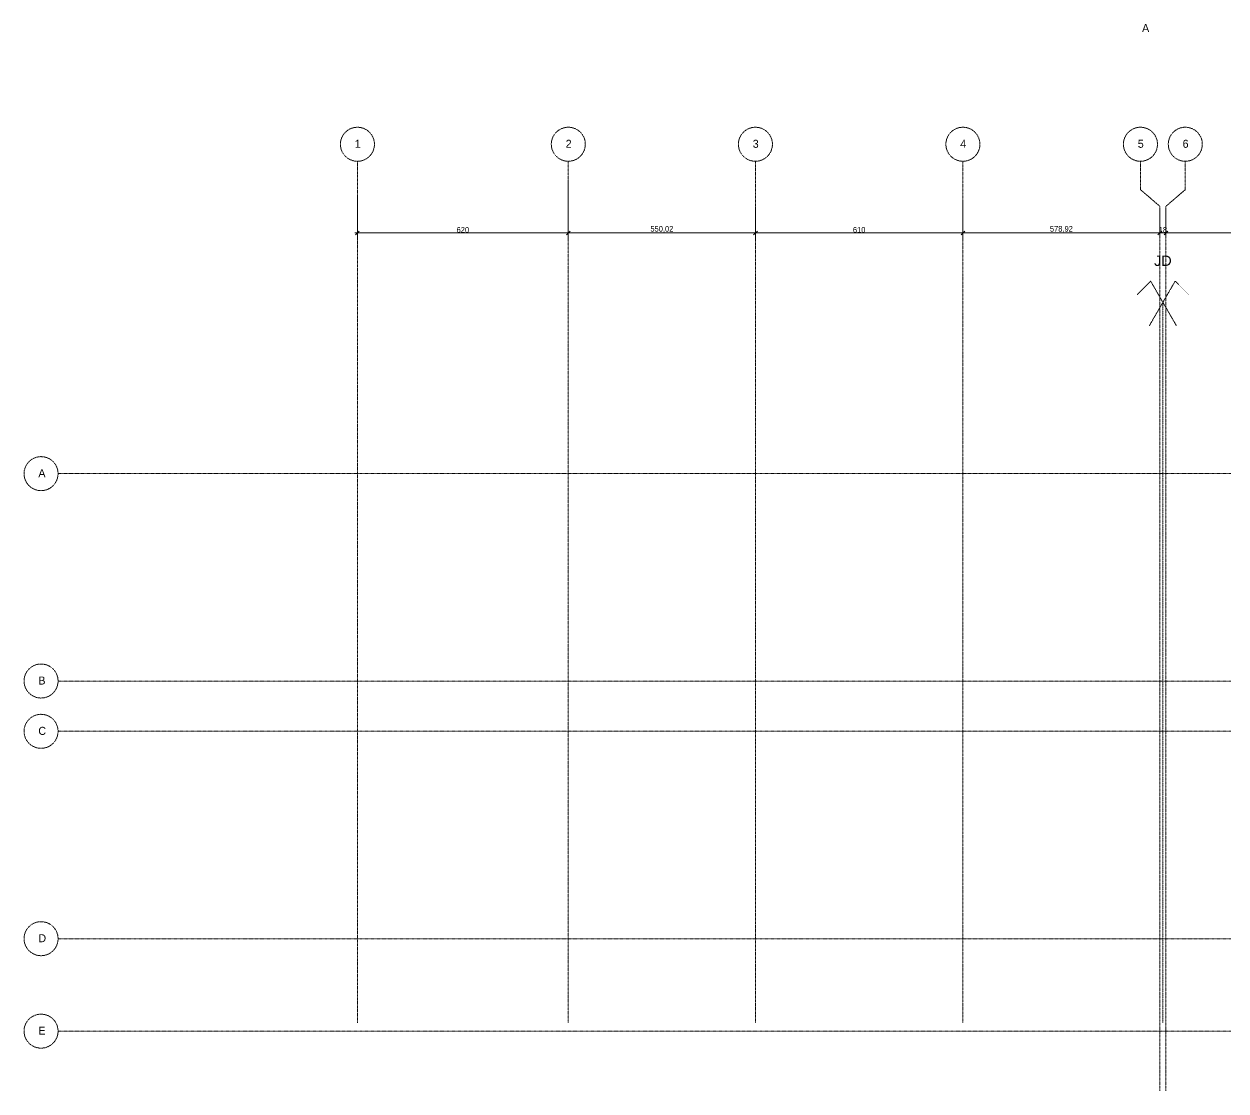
# Model space of a CAD drawing. Header units: centimetres. Extents: x -14085 to 643619, y -47998 to 35592.
# Drawn here: x -14085 to -10552, y 3085 to 6224 of the extents above; entities that cross this region are included whole.
import ezdxf

# ---------------------------------------------------------------- set-up
doc = ezdxf.new("R2010")
doc.units = ezdxf.units.CM
doc.header["$PDMODE"] = 1
doc.header["$PDSIZE"] = -2
for name, pattern in [('ISO-02', [0.75, 0.6, -0.15]), ('Style de ligne -11', [0.347222, 0.20828, -0.138942]), ('Style de ligne -6', [1.04164, 0.625, -0.20828, 0.06943, -0.13893]), ('VW-01', [0.41656, 0.20828, -0.20828])]:
    doc.linetypes.add(name, pattern=pattern)
doc.layers.get('0').update_dxf_attribs({"lineweight": 18, "true_color": 0x848484})
for name, color, linetype, lineweight in [('B Général', 7, 'Continuous', 5), ('C ANNOTATIONS-cotation', 7, 'Continuous', 5), ('C ANNOTATIONS-texte', 7, 'Continuous', 5)]:
    doc.layers.add(name, color=color, linetype=linetype, lineweight=lineweight)
doc.layers.add('C ANNOTATIONS-axes', color=1, linetype='ISO-02', lineweight=13, true_color=0xff0000)
doc.layers.add('C ANNOTATIONS-axes horizontaux', color=1, linetype='VW-01', lineweight=13, true_color=0xff0000)
doc.styles.add('Arial', font='arial.ttf')
doc.styles.add('Eurostile', font='')
doc.styles.get('Eurostile').set_extended_font_data('Eurostile')
doc.dimstyles.new('Arch', dxfattribs={"dimtxt": 8.470801, "dimasz": 11.224121, "dimexe": 15.875, "dimexo": 7.9375, "dimgap": 7.9375, "dimtad": 1, "dimdec": 1, "dimtxsty": 'Eurostile', "dimblk": 'VW_SLASH-1', "dimblk1": 'VW_SLASH-1', "dimblk2": 'VW_SLASH-1', "dimcen": 0, "dimdle": 7.9375, "dimazin": 0, "dimtfac": 1, "dimtdec": 1, "dimtix": 1, "dimtmove": 0, "dimatfit": 0, "dimldrblk": 'VW_FILLEDARROW-1', "dimfxl": 1, "dimfrac": 2, "dimtolj": 1, "dimarcsym": 0})

# ---------------------------------------------------------------- blocks, each defined once
blk = doc.blocks.new('Groupe-111-1')
at = {"layer": 'B Général', "color": 1, "linetype": 'Style de ligne -11', "lineweight": 13}
blk.add_line((-1456.9, -1173.9), (-1456.9, 946.1), dxfattribs=at)
at = {"layer": 'B Général', "color": 1, "linetype": 'Style de ligne -11', "lineweight": 13, "flags": 128}
for points in [[(-1416.9, 876.8), (-1492.9, 1008.4), (-1532.9, 968.4)], [(-1496.9, 876.8), (-1420.9, 1008.4), (-1380.9, 968.4)]]:
    blk.add_lwpolyline(points, dxfattribs=at)
at = {"layer": 'B Général', "color": 1, "insert": (-1482.8, 1083.5), "char_height": 30.3, "attachment_point": 1, "line_spacing_factor": 0.959385, "style": 'Arial'}
blk.add_mtext('JD', dxfattribs=at)
blk = doc.blocks.new('VW_SLASH-1')
at = {"color": 0, "linetype": 'ByBlock', "lineweight": -2}
blk.add_line((0.71, 0), (-1, 0), dxfattribs=at)
at = {"color": 0, "lineweight": 20, "flags": 128}
blk.add_lwpolyline([(0.5, 0.5), (-0.5, -0.5)], dxfattribs=at)
blk = doc.blocks.new('*D158')
at = {"layer": 'C ANNOTATIONS-cotation', "color": 0, "linetype": 'Continuous', "lineweight": -2, "transparency": 16777216}
for p, q in [((-3204.9, 1306.6), (-3204.9, 1134.1)), ((-3824.9, 1256.4), (-3824.9, 1134.1)), ((-3216.1, 1150), (-3813.6, 1150))]:
    blk.add_line(p, q, dxfattribs=at)
at = {"layer": 'Defpoints', "color": 0, "transparency": 16777216}
for p in [(-3204.9, 1314.5), (-3824.9, 1264.4), (-3824.9, 1150)]:
    blk.add_point(p, dxfattribs=at)
at = {"layer": 'C ANNOTATIONS-cotation', "color": 0, "lineweight": -2, "transparency": 16777216, "xscale": 11.22412109375, "yscale": 11.22412109375, "zscale": 11.22412109375, "rotation": 180}
blk.add_blockref('VW_SLASH-1', (-3824.9, 1150), dxfattribs=at)
at = {"layer": 'C ANNOTATIONS-cotation', "color": 0, "lineweight": -2, "transparency": 16777216, "xscale": 11.22412109375, "yscale": 11.22412109375, "zscale": 11.22412109375}
blk.add_blockref('VW_SLASH-1', (-3204.9, 1150), dxfattribs=at)
at = {"layer": 'C ANNOTATIONS-cotation', "color": 0, "lineweight": 5, "transparency": 16777216, "insert": (-3514.9, 1159.2), "char_height": 16.47, "attachment_point": 5, "style": 'Eurostile'}
blk.add_mtext('\\A1;620', dxfattribs=at)
blk = doc.blocks.new('VW_FILLEDARROW-1')
at = {"linetype": 'Continuous', "lineweight": 0}
blk.add_hatch(color=0, dxfattribs=at).paths.add_polyline_path([(-1.41, 0.38), (0, 0), (-1.41, -0.38)])
at = {"color": 0, "lineweight": 5, "flags": 128}
blk.add_lwpolyline([(-1.41, 0.38), (0, 0), (-1.41, -0.38)], close=True, dxfattribs=at)
blk = doc.blocks.new('*D159')
at = {"layer": 'C ANNOTATIONS-cotation', "color": 0, "linetype": 'Continuous', "lineweight": -2, "transparency": 16777216}
for p, q in [((-3204.9, 1306.6), (-3204.9, 1134.1)), ((-2654.8, 1220.7), (-2654.8, 1134.1)), ((-2666.1, 1150), (-3193.6, 1150))]:
    blk.add_line(p, q, dxfattribs=at)
at = {"layer": 'Defpoints', "color": 0, "transparency": 16777216}
for p in [(-3204.9, 1314.5), (-2654.8, 1228.7), (-3204.9, 1150)]:
    blk.add_point(p, dxfattribs=at)
at = {"layer": 'C ANNOTATIONS-cotation', "color": 0, "lineweight": -2, "transparency": 16777216, "xscale": 11.22412109375, "yscale": 11.22412109375, "zscale": 11.22412109375, "rotation": 180}
blk.add_blockref('VW_SLASH-1', (-3204.9, 1150), dxfattribs=at)
at = {"layer": 'C ANNOTATIONS-cotation', "color": 0, "lineweight": -2, "transparency": 16777216, "xscale": 11.22412109375, "yscale": 11.22412109375, "zscale": 11.22412109375}
blk.add_blockref('VW_SLASH-1', (-2654.8, 1150), dxfattribs=at)
at = {"layer": 'C ANNOTATIONS-cotation', "color": 0, "lineweight": 5, "transparency": 16777216, "insert": (-2929.9, 1160.8), "char_height": 16.47, "attachment_point": 5, "style": 'Eurostile'}
blk.add_mtext('\\A1;550,02', dxfattribs=at)
blk = doc.blocks.new('*D160')
at = {"layer": 'C ANNOTATIONS-cotation', "color": 0, "linetype": 'Continuous', "lineweight": -2, "transparency": 16777216}
for p, q in [((-2044.8, 1238.4), (-2044.8, 1134.1)), ((-2654.8, 1220.7), (-2654.8, 1134.1)), ((-2056.1, 1150), (-2643.6, 1150))]:
    blk.add_line(p, q, dxfattribs=at)
at = {"layer": 'Defpoints', "color": 0, "transparency": 16777216}
for p in [(-2044.8, 1246.3), (-2654.8, 1228.7), (-2654.8, 1150)]:
    blk.add_point(p, dxfattribs=at)
at = {"layer": 'C ANNOTATIONS-cotation', "color": 0, "lineweight": -2, "transparency": 16777216, "xscale": 11.22412109375, "yscale": 11.22412109375, "zscale": 11.22412109375, "rotation": 180}
blk.add_blockref('VW_SLASH-1', (-2654.8, 1150), dxfattribs=at)
at = {"layer": 'C ANNOTATIONS-cotation', "color": 0, "lineweight": -2, "transparency": 16777216, "xscale": 11.22412109375, "yscale": 11.22412109375, "zscale": 11.22412109375}
blk.add_blockref('VW_SLASH-1', (-2044.8, 1150), dxfattribs=at)
at = {"layer": 'C ANNOTATIONS-cotation', "color": 0, "lineweight": 5, "transparency": 16777216, "insert": (-2349.8, 1159.2), "char_height": 16.47, "attachment_point": 5, "style": 'Eurostile'}
blk.add_mtext('\\A1;610', dxfattribs=at)
blk = doc.blocks.new('*D161')
at = {"layer": 'C ANNOTATIONS-cotation', "color": 0, "linetype": 'Continuous', "lineweight": -2, "transparency": 16777216}
for p, q in [((-2044.8, 1238.4), (-2044.8, 1134.1)), ((-1465.9, 1220.6), (-1465.9, 1134.1)), ((-1477.1, 1150), (-2033.6, 1150))]:
    blk.add_line(p, q, dxfattribs=at)
at = {"layer": 'Defpoints', "color": 0, "transparency": 16777216}
for p in [(-2044.8, 1246.3), (-1465.9, 1228.6), (-2044.8, 1150)]:
    blk.add_point(p, dxfattribs=at)
at = {"layer": 'C ANNOTATIONS-cotation', "color": 0, "lineweight": -2, "transparency": 16777216, "xscale": 11.22412109375, "yscale": 11.22412109375, "zscale": 11.22412109375, "rotation": 180}
blk.add_blockref('VW_SLASH-1', (-2044.8, 1150), dxfattribs=at)
at = {"layer": 'C ANNOTATIONS-cotation', "color": 0, "lineweight": -2, "transparency": 16777216, "xscale": 11.22412109375, "yscale": 11.22412109375, "zscale": 11.22412109375}
blk.add_blockref('VW_SLASH-1', (-1465.9, 1150), dxfattribs=at)
at = {"layer": 'C ANNOTATIONS-cotation', "color": 0, "lineweight": 5, "transparency": 16777216, "insert": (-1755.4, 1160.8), "char_height": 16.47, "attachment_point": 5, "style": 'Eurostile'}
blk.add_mtext('\\A1;578,92', dxfattribs=at)
blk = doc.blocks.new('*D162')
at = {"layer": 'C ANNOTATIONS-cotation', "color": 0, "linetype": 'Continuous', "lineweight": -2, "transparency": 16777216}
for p, q in [((-1465.9, 1220.6), (-1465.9, 1134.1)), ((-1447.9, 1220.6), (-1447.9, 1134.1)), ((-1477.1, 1150), (-1488.4, 1150)), ((-1447.9, 1150), (-1465.9, 1150)), ((-1436.7, 1150), (-1425.5, 1150))]:
    blk.add_line(p, q, dxfattribs=at)
at = {"layer": 'Defpoints', "color": 0, "transparency": 16777216}
for p in [(-1465.9, 1228.6), (-1447.9, 1228.6), (-1465.9, 1150)]:
    blk.add_point(p, dxfattribs=at)
at = {"layer": 'C ANNOTATIONS-cotation', "color": 0, "lineweight": -2, "transparency": 16777216, "xscale": 11.22412109375, "yscale": 11.22412109375, "zscale": 11.22412109375}
blk.add_blockref('VW_SLASH-1', (-1465.9, 1150), dxfattribs=at)
at = {"layer": 'C ANNOTATIONS-cotation', "color": 0, "lineweight": -2, "transparency": 16777216, "xscale": 11.22412109375, "yscale": 11.22412109375, "zscale": 11.22412109375, "rotation": 180}
blk.add_blockref('VW_SLASH-1', (-1447.9, 1150), dxfattribs=at)
at = {"layer": 'C ANNOTATIONS-cotation', "color": 0, "lineweight": 5, "transparency": 16777216, "insert": (-1456.9, 1159.2), "char_height": 16.47, "attachment_point": 5, "style": 'Eurostile'}
blk.add_mtext('\\A1;18', dxfattribs=at)
blk = doc.blocks.new('*D163')
at = {"layer": 'C ANNOTATIONS-cotation', "color": 0, "linetype": 'Continuous', "lineweight": -2, "transparency": 16777216}
for p, q in [((-868.9, 1251.5), (-868.9, 1134.1)), ((-1447.9, 1220.6), (-1447.9, 1134.1)), ((-880.1, 1150), (-1436.7, 1150))]:
    blk.add_line(p, q, dxfattribs=at)
at = {"layer": 'Defpoints', "color": 0, "transparency": 16777216}
for p in [(-868.9, 1259.4), (-1447.9, 1228.6), (-1447.9, 1150)]:
    blk.add_point(p, dxfattribs=at)
at = {"layer": 'C ANNOTATIONS-cotation', "color": 0, "lineweight": -2, "transparency": 16777216, "xscale": 11.22412109375, "yscale": 11.22412109375, "zscale": 11.22412109375, "rotation": 180}
blk.add_blockref('VW_SLASH-1', (-1447.9, 1150), dxfattribs=at)
at = {"layer": 'C ANNOTATIONS-cotation', "color": 0, "lineweight": -2, "transparency": 16777216, "xscale": 11.22412109375, "yscale": 11.22412109375, "zscale": 11.22412109375}
blk.add_blockref('VW_SLASH-1', (-868.9, 1150), dxfattribs=at)
at = {"layer": 'C ANNOTATIONS-cotation', "color": 0, "lineweight": 5, "transparency": 16777216, "insert": (-1158.4, 1159.2), "char_height": 16.47, "attachment_point": 5, "style": 'Eurostile'}
blk.add_mtext('\\A1;579', dxfattribs=at)
blk = doc.blocks.new('axes 2')
at = {"layer": 'B Général', "color": 1, "linetype": 'Style de ligne -6', "lineweight": 13}
for p, q in [((-3824.862, -1173.254), (-3824.862, 1361.746)), ((-3204.865, -1173.889), (-3204.865, 1361.111)), ((-2654.848, -1173.93), (-2654.848, 1361.07)), ((-2044.848, -1173.93), (-2044.848, 1361.07))]:
    blk.add_line(p, q, dxfattribs=at)
at = {"layer": 'B Général', "color": 1, "linetype": 'Style de ligne -6', "lineweight": 13, "flags": 128}
for points in [[(-1522.849, 1361.07), (-1522.849, 1277.57), (-1465.925, 1228.57), (-1465.925, -1373.93)], [(-1391, 1361.07), (-1391, 1277.57), (-1447.925, 1228.57), (-1447.925, -1373.93)]]:
    blk.add_lwpolyline(points, dxfattribs=at)
at = {"layer": 'B Général', "color": 1, "linetype": 'VW-01', "lineweight": 13}
for centre in [(-3824.862, 1411.07), (-3204.865, 1411.07), (-2654.848, 1411.07), (-2044.848, 1411.07), (-1522.849, 1411.07), (-1391, 1411.07)]:
    blk.add_circle(centre, 50, dxfattribs=at)
at = {"layer": 'C ANNOTATIONS-axes horizontaux', "color": 5, "true_color": 0x0000ff}
for p, q in [((4705, 442.07), (-4705, 442.07)), ((4705, -167.93), (-4705, -167.93)), ((4705, -315.93), (-4705, -315.93)), ((4705, -925.93), (-4705, -925.93)), ((4705, -1197.93), (-4705, -1197.93))]:
    blk.add_line(p, q, dxfattribs=at)
for centre in [(-4755, 442.07), (-4755, -167.93), (-4755, -315.93), (-4755, -925.93), (-4755, -1197.93)]:
    blk.add_circle(centre, 50, dxfattribs=at)
at = {"layer": 'B Général', "color": 7}
blk.add_blockref('Groupe-111-1', (0, 0), dxfattribs=at)
at = {"layer": 'B Général', "color": 7, "char_height": 23.53, "attachment_point": 1, "line_spacing_factor": 0.894142, "style": 'Eurostile'}
for s, insert in [('1', (-3832.781, 1424.193)), ('2', (-3212.783, 1424.193)), ('3', (-2662.766, 1424.193)), ('4', (-2052.766, 1424.193)), ('5', (-1530.768, 1424.193)), ('6', (-1398.919, 1424.193))]:
    blk.add_mtext(s, dxfattribs=dict(at, insert=insert))
at = {"layer": 'C ANNOTATIONS-axes horizontaux', "color": 5, "true_color": 0x0000ff, "char_height": 23.53, "attachment_point": 1, "line_spacing_factor": 0.894142, "style": 'Eurostile'}
for s, insert in [('A', (-4762.919, 455.193)), ('B', (-4762.919, -154.807)), ('C', (-4762.919, -302.807)), ('D', (-4762.919, -912.807)), ('E', (-4762.919, -1184.807))]:
    blk.add_mtext(s, dxfattribs=dict(at, insert=insert))
at = {"layer": 'C ANNOTATIONS-texte', "color": 7, "insert": (-1518.068, 1764.748), "char_height": 23.53, "attachment_point": 1, "line_spacing_factor": 0.894142, "style": 'Eurostile'}
blk.add_mtext('A', dxfattribs=at)
at = {"layer": 'C ANNOTATIONS-cotation', "color": 7, "linetype": 'Continuous', "lineweight": 5}
for base, p1, p2, picture, middle in [((-3824.862, 1150), (-3204.865, 1314.533), (-3824.862, 1264.38), '*D158', (-3514.863, 1159.236)), ((-3204.865, 1150), (-2654.848, 1228.681), (-3204.865, 1314.533), '*D159', (-2929.856, 1160.804)), ((-2654.848, 1150), (-2044.848, 1246.306), (-2654.848, 1228.681), '*D160', (-2349.848, 1159.236)), ((-2044.848, 1150), (-1465.925, 1228.57), (-2044.848, 1246.306), '*D161', (-1755.386, 1160.804)), ((-1447.925, 1150), (-868.925, 1259.446), (-1447.925, 1228.57), '*D163', (-1158.425, 1159.236)), ((-1465.925, 1150), (-1447.925, 1228.57), (-1465.925, 1228.57), '*D162', (-1456.925, 1159.236))]:
    dim = blk.add_linear_dim(base=base, p1=p1, p2=p2, dimstyle='Arch', override={"dimtxt": 16.471002, "dimgap": 1, "dimdec": 2, "dimpost": '<>', "dimtxsty": 'Eurostile', "dimtmove": 2}, dxfattribs=at)
    dim.commit()
    dim.dimension.update_dxf_attribs({"geometry": picture, "text_midpoint": middle})

msp = doc.modelspace()

# ---------------------------------------------------------------- block references
at = {"layer": 'C ANNOTATIONS-axes', "color": 7}
msp.add_blockref('axes 2', (-9280.23, 4459.32), dxfattribs=at)

doc.saveas('drawing.dxf')
